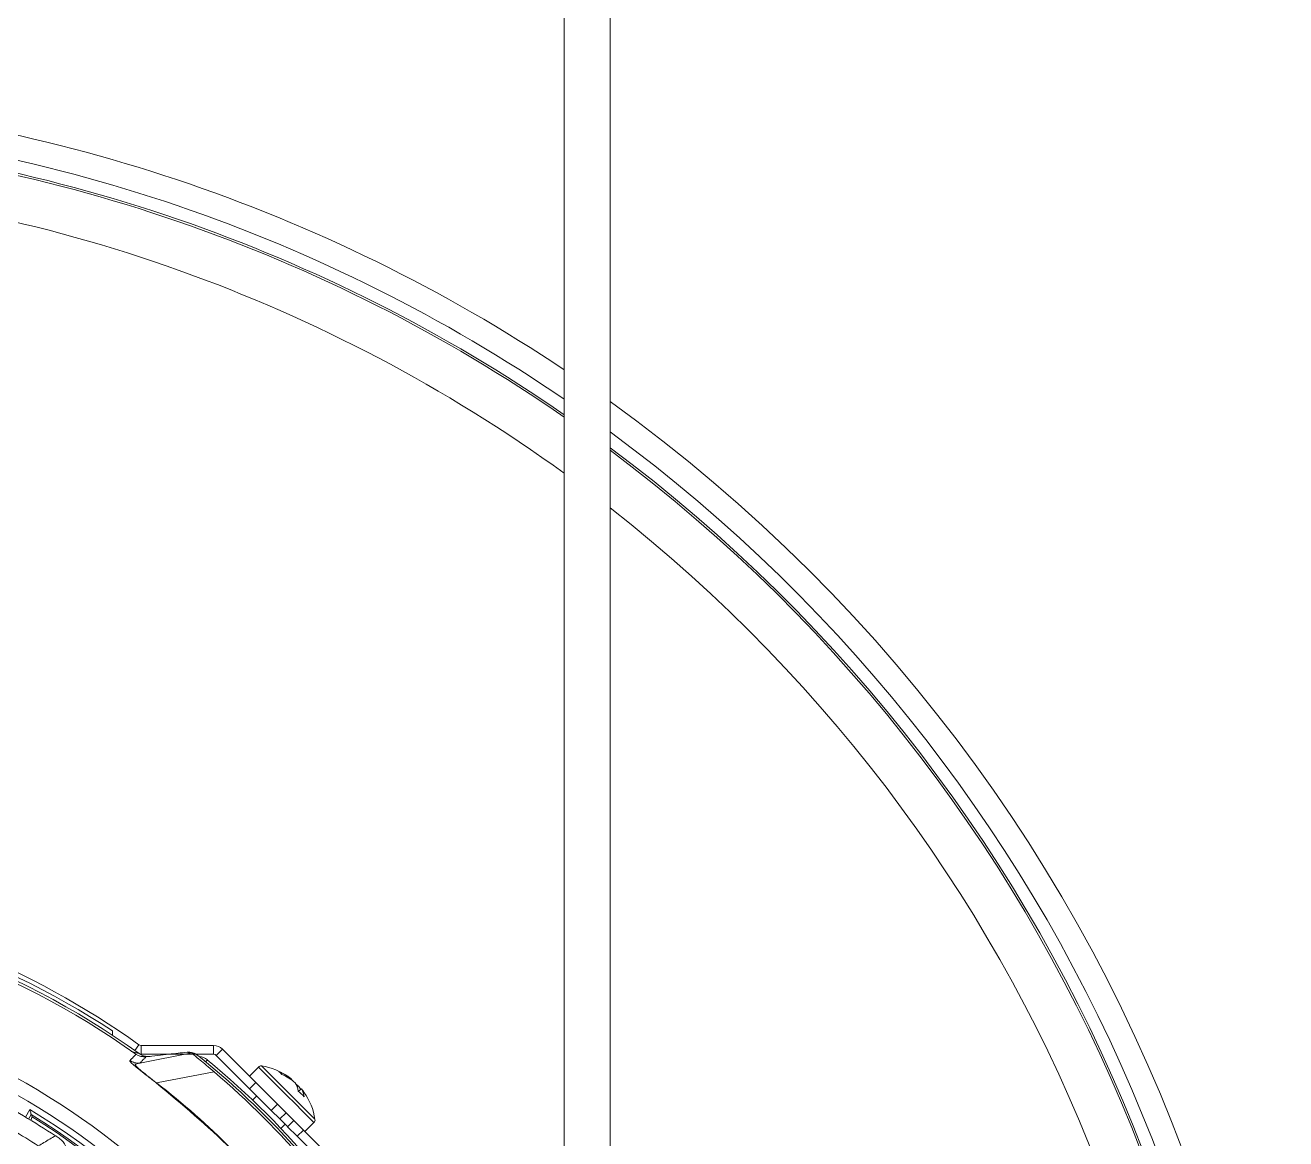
# Model space of a CAD drawing. Extents: x 2 to 136, y 1 to 99.
# Drawn here: x 130.34 to 135.5, y 47.67 to 52.23 of the extents above; entities that cross this region are included whole.
import ezdxf

# ---------------------------------------------------------------- set-up
doc = ezdxf.new("R2010")
doc.units = 0
doc.header["$MEASUREMENT"] = 0
doc.linetypes.add('SLD-Solid', pattern=[0])
doc.layers.add('OBJECT', color=7, linetype='CONTINUOUS')

msp = doc.modelspace()

# ---------------------------------------------------------------- linework, layer by layer
at = {"layer": 'OBJECT', "linetype": 'SLD-Solid', "lineweight": 15}
for p, q in [((132.5466, 53.47), (132.5466, 45.6485)), ((132.7346, 53.47), (132.7346, 44.4974)), ((130.6966, 48.1128), (130.6966, 48.0948)), ((130.8044, 48.0558), (130.7877, 48.0326)), ((131.0209, 48.0229), (130.8078, 47.9805)), ((130.8131, 48.017), (130.8098, 48.0171)), ((131.1104, 48.053), (130.8131, 48.053)), ((130.8131, 48.053), (130.8131, 48.017)), ((131.1104, 48.017), (130.8131, 48.017)), ((131.1104, 48.053), (131.1104, 48.017)), ((131.121, 48.0126), (131.1465, 48.038)), ((131.1465, 48.038), (131.2835, 47.901)), ((131.121, 48.0126), (131.258, 47.8756)), ((131.2937, 47.9648), (131.2567, 47.9278)), ((131.1124, 47.9447), (130.8768, 47.8994)), ((131.4299, 47.9116), (131.4314, 47.9135)), ((131.258, 47.8756), (131.2835, 47.901)), ((131.3464, 47.7872), (131.258, 47.8756)), ((131.457, 47.8879), (131.4529, 47.8841)), ((131.4583, 47.8654), (131.4701, 47.8748)), ((131.2871, 47.8465), (131.2699, 47.8292)), ((131.3719, 47.8126), (131.3464, 47.7872)), ((131.3719, 47.8126), (131.4072, 47.7773)), ((130.3398, 47.7595), (130.3578, 47.7906)), ((130.3631, 47.7698), (130.3525, 47.7516)), ((131.3464, 47.7872), (131.3818, 47.7518)), ((131.4072, 47.7773), (131.3818, 47.7518)), ((131.3859, 47.7133), (131.4031, 47.7305)), ((131.4136, 47.72), (131.4391, 47.7455)), ((131.4136, 47.72), (131.4525, 47.6811)), ((131.4391, 47.7455), (131.4779, 47.7066)), ((131.4525, 47.6811), (131.4779, 47.7066)), ((131.4844, 47.7001), (131.5214, 47.7371))]:
    msp.add_line(p, q, dxfattribs=at)
at = {"layer": 'OBJECT', "linetype": 'SLD-Solid', "lineweight": 15, "flags": 128}
for points in [[(131.0783, 47.9862), (131.0818, 47.9904), (131.084, 47.993), (131.0847, 47.9939)], [(131.2937, 47.9648), (131.2943, 47.9642), (131.3026, 47.9559), (131.3203, 47.9382), (131.3458, 47.9128), (131.3767, 47.8818), (131.4104, 47.8482), (131.4438, 47.8147), (131.474, 47.7845), (131.4983, 47.7602), (131.5145, 47.744), (131.5213, 47.7372), (131.5214, 47.7371)], [(131.3066, 47.969), (131.308, 47.9676), (131.3187, 47.957), (131.3389, 47.9368), (131.3666, 47.909), (131.3992, 47.8764), (131.4335, 47.8422), (131.466, 47.8096), (131.4937, 47.7819), (131.5138, 47.7618), (131.5243, 47.7513), (131.5256, 47.75)], [(131.2835, 47.901), (131.2852, 47.8993), (131.2902, 47.8943), (131.2984, 47.8861), (131.3094, 47.8751), (131.3228, 47.8617), (131.3381, 47.8465), (131.3546, 47.8299), (131.3719, 47.8126)], [(131.4391, 47.7455), (131.4367, 47.7479), (131.433, 47.7516), (131.4283, 47.7562), (131.4231, 47.7614), (131.418, 47.7665), (131.4133, 47.7712), (131.4096, 47.7749), (131.4072, 47.7773)], [(131.4136, 47.72), (131.4112, 47.7224), (131.4075, 47.7261), (131.4028, 47.7308), (131.3977, 47.7359), (131.3925, 47.7411), (131.3879, 47.7457), (131.3842, 47.7494), (131.3818, 47.7518)], [(131.4779, 47.7066), (131.4952, 47.6893), (131.5118, 47.6727), (131.5271, 47.6575), (131.5404, 47.6441), (131.5514, 47.6331), (131.5596, 47.6249), (131.5646, 47.6199), (131.5663, 47.6182)], [(131.5409, 47.5927), (131.5392, 47.5944), (131.5342, 47.5994), (131.526, 47.6076), (131.515, 47.6186), (131.5016, 47.632), (131.4863, 47.6473), (131.4697, 47.6639), (131.4525, 47.6811)]]:
    msp.add_lwpolyline(points, dxfattribs=at)
at = {"layer": 'OBJECT', "linetype": 'SLD-Solid', "lineweight": 15}
for centre, radius, start, end in [((128.8466, 45.29), 6.655, 56.22222, 86.76975), ((128.8466, 45.29), 6.555, 55.63555, 86.72042), ((128.8466, 45.29), 6.5028, 55.32053, 86.69407), ((128.8466, 45.29), 6.4944, 55.26898, 86.68977), ((128.8466, 45.29), 6.3069, 54.0795, 86.59124), ((128.8466, 45.29), 6.655, 198.09222, 54.2519), ((128.8466, 45.29), 6.555, 126.37982, 288.09222), ((128.8466, 45.29), 6.555, 288.09222, 53.62018), ((128.8466, 45.29), 6.5028, 126.71932, 288.09222), ((128.8466, 45.29), 6.5028, 288.09222, 53.28068), ((128.8466, 45.29), 6.4944, 126.7749, 288.09222), ((128.8466, 45.29), 6.4944, 288.09222, 53.2251), ((128.8466, 45.29), 6.3069, 128.05888, 288.09222), ((128.8466, 45.29), 6.3069, 288.09222, 51.94112), ((128.8466, 45.29), 3.375, 56.7599, 86.8016), ((128.8466, 45.29), 3.36, 54.3364, 86.6557), ((128.8466, 45.33), 3.356, 54.3132, 82.1218), ((128.8466, 45.29), 3.35, 54.4956, 86.4858), ((128.8466, 45.29), 3.0068, 19.7991, 86.1975), ((128.8466, 45.29), 2.9472, 20.4368, 86.0663), ((130.827, 48.066), 0.06, 234.4956, 276.5184), ((130.8131, 48.068), 0.015, 234.3132, 270), ((130.8417, 48.0702), 0.062, 234.3364, 269.981), ((131.1104, 48.002), 0.051, 45, 90), ((131.1104, 48.002), 0.015, 45, 90), ((128.8466, 45.29), 3.5, 38.9328, 51.0672), ((131.0452, 47.9462), 0.062, 50.3849, 83.6603), ((128.8466, 45.29), 3.51, 39.7171, 50.3849), ((131.3043, 47.9542), 0.015, 81.1668, 135), ((131.2663, 47.7097), 0.2624, 54.7075, 81.1668), ((128.8466, 45.29), 3.4902, 40.4808, 49.5192), ((131.2985, 47.7552), 0.2067, 50.0003, 67.6094), ((131.3368, 47.8936), 0.0664, 37.4948, 52.5052), ((131.3043, 47.7329), 0.2184, 50.0605, 67.0333), ((130.6746, 48.057), 0.2564, 321.908, 322.0679), ((131.3811, 47.8575), 0.0765, 6.691, 34.0951), ((131.4207, 47.8368), 0.0627, 54.6423, 62.9696), ((131.2937, 47.7507), 0.2133, 35.0772, 40.0294), ((131.2909, 47.6762), 0.2527, 41.157, 48.8434), ((131.4171, 47.8388), 0.0641, 3.2971, 34.1668), ((131.3121, 47.7421), 0.2063, 35.2903, 40.0082), ((131.2663, 47.7097), 0.2624, 8.8332, 35.2925), ((128.8466, 45.29), 2.9217, 20.6331, 58.8549), ((128.8466, 45.29), 2.9067, 20.6331, 58.5533), ((128.8466, 45.29), 2.901, 20.2713, 58.3816), ((131.5108, 47.7477), 0.015, 315, 8.8332)]:
    msp.add_arc(centre, radius, start, end, dxfattribs=at)
msp.add_ellipse((125.776, 47.0628), major_axis=(4.6065, -2.6595), ratio=0.745432, start_param=0.820323, end_param=0.822517, dxfattribs=at)
for points, knots in [([(127.2999, 47.6413), (127.3877, 47.696), (127.5636, 47.8057), (127.8486, 47.932), (128.1447, 48.0283), (128.4506, 48.0895), (128.7614, 48.1166), (129.0723, 48.109), (129.379, 48.0661), (129.678, 47.9903), (129.9468, 47.8891), (130.1857, 47.7723), (130.3235, 47.6849), (130.3923, 47.6413)], [0, 0, 0, 0, 0.094729, 0.189754, 0.284474, 0.379253, 0.474339, 0.569114, 0.662863, 0.756911, 0.850666, 0.925332, 1, 1, 1, 1]), ([(130.7681, 47.9914), (130.7715, 47.995), (130.7797, 48.0037), (130.7879, 48.0126), (130.7918, 48.0167), (130.7921, 48.017), (130.7922, 48.0171)], [0, 0, 0, 0, 0.224142, 0.545792, 0.867469, 1, 1, 1, 1]), ([(130.7734, 48.0288), (130.7751, 48.0283), (130.7848, 48.0256), (130.7962, 48.0225), (130.8039, 48.0203), (130.8055, 48.0199), (130.8056, 48.0198), (130.8056, 48.0198)], [0, 0, 0, 0, 0.115281, 0.642019, 0.819138, 0.96979, 1, 1, 1, 1]), ([(130.8338, 48.0064), (130.8651, 48.0099), (130.921, 48.0163), (130.9769, 48.0227), (131.0015, 48.0255)], [0, 0, 0, 0, 0.56, 1, 1, 1, 1]), ([(131.0015, 48.0255), (131.0096, 48.0256), (131.0257, 48.0258), (131.0393, 48.017), (131.046, 48.0126)], [0, 0, 0, 0, 0.49976, 1, 1, 1, 1]), ([(131.0209, 48.0229), (131.021, 48.0228), (131.0211, 48.0225), (131.024, 48.0197), (131.0333, 48.0116), (131.0535, 47.9945), (131.081, 47.9714), (131.1017, 47.9538), (131.1124, 47.9447)], [0, 0, 0, 0, 0.061294, 0.157978, 0.353027, 0.568968, 0.775603, 1, 1, 1, 1]), ([(131.046, 48.0126), (131.0458, 48.0127), (131.0453, 48.013), (131.0416, 48.0148), (131.0361, 48.0172), (131.0292, 48.0201), (131.0237, 48.022), (131.0209, 48.0229)], [0, 0, 0, 0, 0.187126, 0.391336, 0.595144, 0.79397, 1, 1, 1, 1]), ([(130.8764, 47.8989), (130.8648, 47.9079), (130.8416, 47.926), (130.8103, 47.9505), (130.7849, 47.9709), (130.7659, 47.9882), (130.7672, 47.9901), (130.7681, 47.9914)], [0, 0, 0, 0, 0.138669, 0.277419, 0.423115, 0.599885, 1, 1, 1, 1]), ([(130.7681, 47.9914), (130.7743, 47.9878), (130.7865, 47.9807), (130.8007, 47.9806), (130.8078, 47.9805)], [0, 0, 0, 0, 0.5, 1, 1, 1, 1]), ([(130.8078, 47.9805), (130.8078, 47.9805), (130.8076, 47.9805), (130.7996, 47.978), (130.7863, 47.9784), (130.7907, 47.9695), (130.7991, 47.9614), (130.807, 47.9547), (130.8231, 47.9416), (130.8439, 47.9251), (130.8658, 47.9079), (130.8768, 47.8994), (130.8768, 47.8994)], [0, 0, 0, 0, 0.000008, 0.011235, 0.408406, 0.550964, 0.581776, 0.700643, 0.724685, 0.86239, 0.999992, 1, 1, 1, 1]), ([(130.8338, 48.0064), (130.8337, 48.0063), (130.8334, 48.006), (130.8293, 48.0019), (130.8201, 47.9928), (130.8114, 47.9841), (130.8078, 47.9805)], [0, 0, 0, 0, 0.132531, 0.454207, 0.77585, 1, 1, 1, 1]), ([(131.4555, 47.3198), (131.4123, 47.3732), (131.3258, 47.48), (131.1384, 47.6799), (130.981, 47.8114), (130.8764, 47.8989)], [0, 0, 0, 0, 0.251147, 0.502295, 1, 1, 1, 1]), ([(130.8768, 47.8994), (130.8768, 47.8994), (130.9848, 47.8164), (131.1385, 47.6797), (131.3259, 47.4803), (131.4141, 47.3747), (131.4561, 47.3202), (131.4561, 47.3202)], [0, 0, 0, 0, 0.000003, 0.497705, 0.748853, 0.999997, 1, 1, 1, 1]), ([(130.4627, 47.6834), (130.4196, 47.7107), (130.333, 47.7657), (130.2422, 47.8151), (130.1967, 47.84)], [0, 0, 0, 0, 0.497922, 1, 1, 1, 1]), ([(130.3631, 47.7698), (130.363, 47.77), (130.3629, 47.7704), (130.3623, 47.773), (130.3611, 47.7776), (130.3595, 47.7838), (130.3583, 47.7885), (130.3578, 47.7905), (130.3578, 47.7906)], [0, 0, 0, 0, 0.142146, 0.283515, 0.488775, 0.776447, 0.994579, 1, 1, 1, 1]), ([(130.3607, 47.7466), (130.3621, 47.7491), (130.3656, 47.7557), (130.3674, 47.7595), (130.3675, 47.7602), (130.3675, 47.7604)], [0, 0, 0, 0, 0.317176, 0.799267, 1, 1, 1, 1]), ([(130.3923, 47.6413), (130.4, 47.6459), (130.4235, 47.66), (130.447, 47.674), (130.4627, 47.6834)], [0, 0, 0, 0, 0.328344, 1, 1, 1, 1]), ([(130.5121, 47.6172), (130.5097, 47.6257), (130.5037, 47.6473), (130.4859, 47.6677), (130.4702, 47.6791), (130.4638, 47.6828), (130.4628, 47.6833), (130.4627, 47.6834)], [0, 0, 0, 0, 0.291273, 0.731775, 0.961022, 0.99599, 1, 1, 1, 1])]:
    msp.add_open_spline(points, degree=3, knots=knots, dxfattribs=at)
for points in [[(131.0209, 48.0229), (131.0015, 48.0255)], [(130.8078, 47.9805), (130.8078, 47.9805)], [(130.8122, 48.0082), (130.85, 48.0082)], [(130.3631, 47.7698), (130.3631, 47.7698)]]:
    msp.add_open_spline(points, degree=1, dxfattribs=at)

doc.saveas('drawing.dxf')
